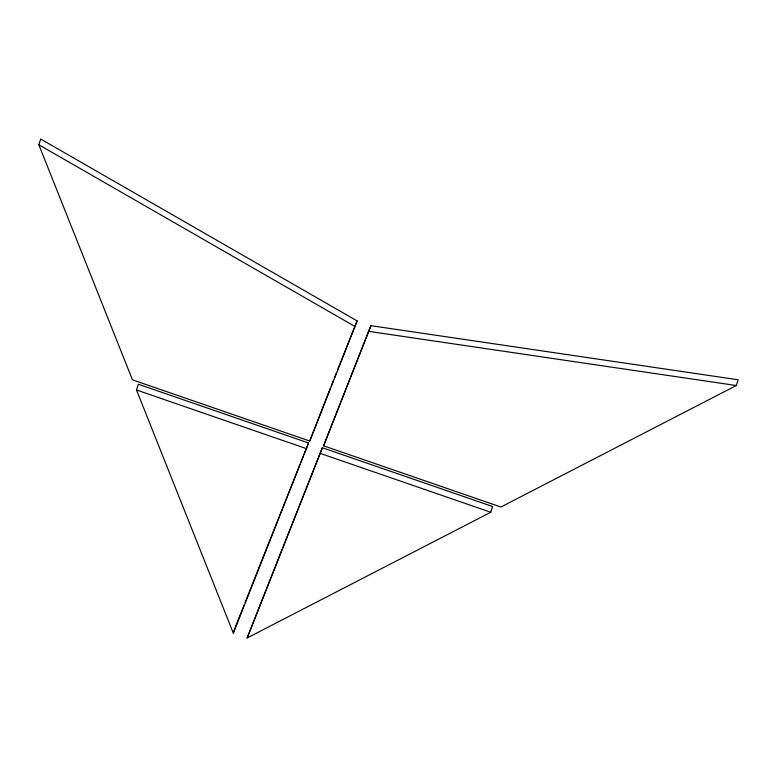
<?xml version="1.0" encoding="UTF-8"?>
<svg xmlns="http://www.w3.org/2000/svg" width="777" height="777" viewBox="0 0 777 777"><rect width="100%" height="100%" fill="white"/><g stroke="black" fill="none" stroke-linecap="round" stroke-linejoin="round"><path stroke-width="1.17" d="M38.85 144.784L40.695 139.034L357.109 320.911L309.761 441.045L132.449 379.836L38.85 144.784L355.264 326.651M136.49 389.976L138.325 384.226L308.547 442.987L233.333 633.197L136.49 389.976L306.701 448.727M233.333 633.197L234.809 628.593M309.761 441.045L330.342 388.199M247.154 637.966L322.368 447.756L492.589 506.507L490.743 512.257L247.154 637.966L322.368 447.756M323.582 445.813L370.92 325.68L738.15 379.778L736.305 385.528L500.893 507.012L323.582 445.813L370.92 325.68M235.178 627.447L244.124 604.953M245.027 602.699L279.021 517.22M279.914 514.966L282.158 509.343M283.051 507.099L300.048 464.355M300.942 462.111L303.185 456.478M304.079 454.234L308.547 442.987M331.235 385.955L333.469 380.341M334.353 378.098L336.587 372.494M337.48 370.25L357.109 320.911M369.075 331.42L736.305 385.528M320.522 453.496L490.743 512.257"/></g></svg>
